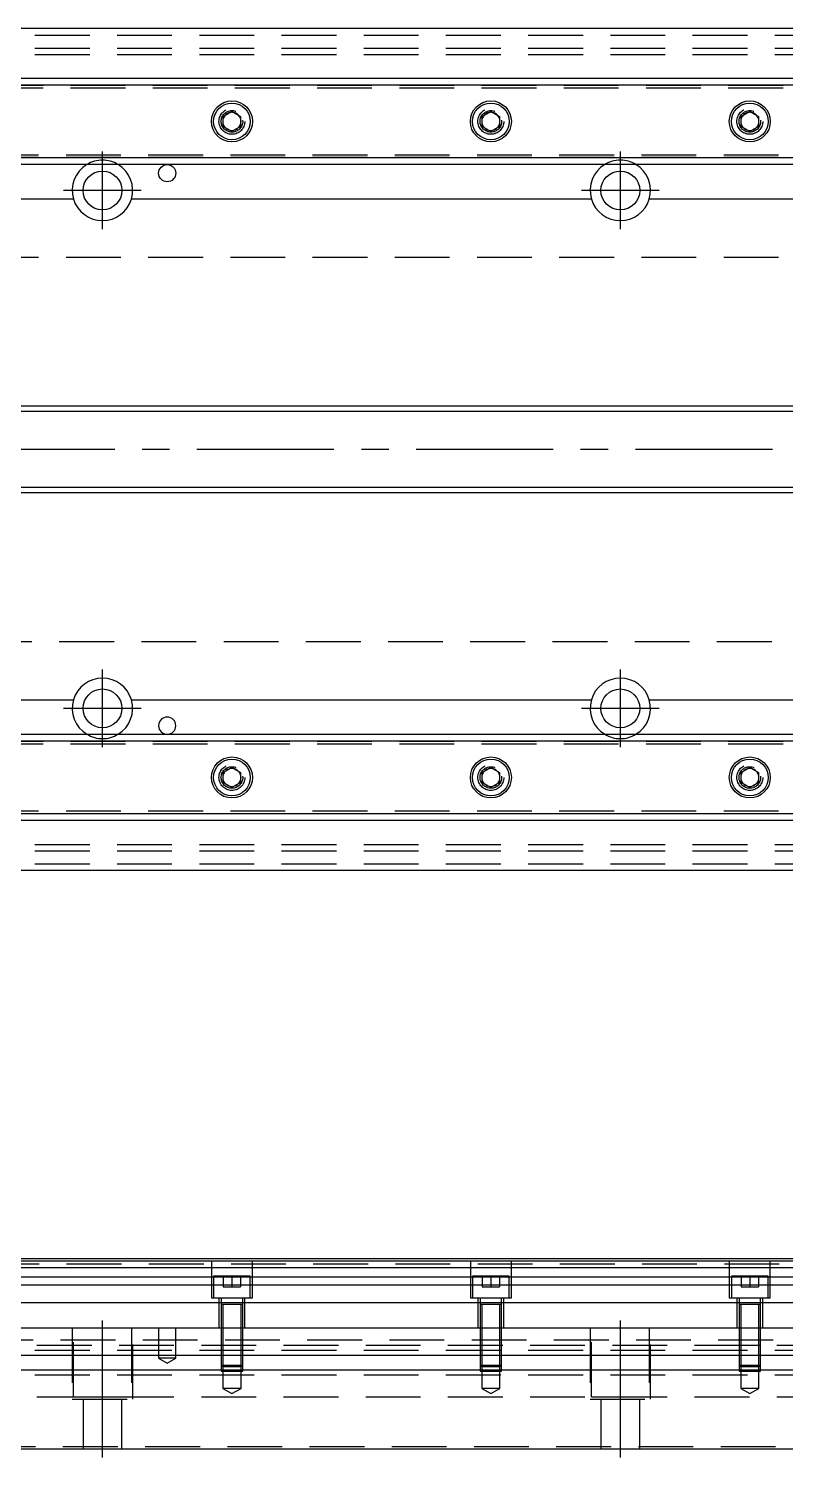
# Model space of a CAD drawing. Extents: x -20 to 1041, y -289 to 102.
# Drawn here: x 512.9 to 688.3, y -233.5 to 97.5 of the extents above; entities that cross this region are included whole.
import ezdxf

# ---------------------------------------------------------------- set-up
doc = ezdxf.new("R2010")
doc.units = 0
doc.linetypes.add('CENTER', pattern=[50.8, 31.75, -6.35, 6.35, -6.35])
doc.linetypes.add('DASHED', pattern=[19.05, 12.7, -6.35])
doc.layers.get('0').update_dxf_attribs({"linetype": 'CONTINUOUS'})
doc.layers.add('CENTER', color=1, linetype='CENTER')

msp = doc.modelspace()

# ---------------------------------------------------------------- linework, layer by layer
at = {"color": 3, "linetype": 'DASHED'}
for p, q in [((0, 96), (820, 96)), ((0, 93), (820, 93)), ((0, 91.5), (820, 91.5)), ((484.5, 84.403994), (820, 84.403994)), ((484.5, 83.8), (820, 83.8)), ((562.483582, 76.286038), (562.5, 76)), ((622.483582, 76.286038), (622.5, 76)), ((682.483582, 76.286038), (682.5, 76)), ((820, 68.2), (484.5, 68.2)), ((820, 67.596006), (484.5, 67.596006)), ((820, 44.5), (5.640312, 44.5)), ((5.640312, -44.5), (820, -44.5)), ((484.5, -67.596006), (820, -67.596006)), ((484.5, -68.2), (820, -68.2)), ((562.483582, -75.713962), (562.5, -76)), ((622.483582, -75.713962), (622.5, -76)), ((682.483582, -75.713962), (682.5, -76)), ((820, -83.8), (484.5, -83.8)), ((820, -84.403994), (484.5, -84.403994)), ((0, -91.5), (820, -91.5)), ((0, -93), (820, -93)), ((0, -96), (820, -96)), ((555.25, -188.03), (555.25, -196.53)), ((564.75, -196.53), (564.75, -188.03)), ((615.25, -188.03), (615.25, -196.53)), ((624.75, -196.53), (624.75, -188.03)), ((675.25, -188.03), (675.25, -196.53)), ((684.75, -196.53), (684.75, -188.03)), ((763, -188.78), (25, -188.78)), ((564.25, -191.53), (555.75, -191.53)), ((555.75, -191.53), (555.75, -196.53)), ((558, -191.53), (558, -194.03)), ((560, -191.53), (560, -194.03)), ((562, -191.53), (562, -194.03)), ((564.25, -196.53), (564.25, -191.53)), ((624.25, -191.53), (615.75, -191.53)), ((615.75, -191.53), (615.75, -196.53)), ((618, -191.53), (618, -194.03)), ((620, -191.53), (620, -194.03)), ((622, -191.53), (622, -194.03)), ((624.25, -196.53), (624.25, -191.53)), ((684.25, -191.53), (675.75, -191.53)), ((675.75, -191.53), (675.75, -196.53)), ((678, -191.53), (678, -194.03)), ((680, -191.53), (680, -194.03)), ((682, -191.53), (682, -194.03)), ((684.25, -196.53), (684.25, -191.53)), ((558, -194.03), (560, -194.03)), ((560, -194.03), (562, -194.03)), ((618, -194.03), (620, -194.03)), ((620, -194.03), (622, -194.03)), ((678, -194.03), (680, -194.03)), ((680, -194.03), (682, -194.03)), ((555.25, -196.53), (564.75, -196.53)), ((557, -196.53), (557, -203.53)), ((557.5, -196.53), (557.5, -198.13)), ((557.5, -198.125), (557.5, -198.13)), ((562.5, -198.13), (557.5, -198.13)), ((557.5, -198.13), (557.5, -198.135)), ((557.5, -198.13), (557.5, -203.52998)), ((557.9, -198.13), (557.9, -203.52998)), ((562.1, -203.52998), (562.1, -198.13)), ((562.5, -198.13), (562.5, -196.53)), ((562.5, -198.13), (562.5, -198.125)), ((562.5, -198.135), (562.5, -198.13)), ((562.5, -203.52998), (562.5, -198.13)), ((563, -203.53), (563, -196.53)), ((615.25, -196.53), (624.75, -196.53)), ((617, -196.53), (617, -203.53)), ((617.5, -196.53), (617.5, -198.13)), ((617.5, -198.125), (617.5, -198.13)), ((622.5, -198.13), (617.5, -198.13)), ((617.5, -198.13), (617.5, -198.135)), ((617.5, -198.13), (617.5, -203.52998)), ((617.9, -198.13), (617.9, -203.52998)), ((622.1, -203.52998), (622.1, -198.13)), ((622.5, -198.13), (622.5, -196.53)), ((622.5, -198.13), (622.5, -198.125)), ((622.5, -198.135), (622.5, -198.13)), ((622.5, -203.52998), (622.5, -198.13)), ((623, -203.53), (623, -196.53)), ((675.25, -196.53), (684.75, -196.53)), ((677, -196.53), (677, -203.53)), ((677.5, -196.53), (677.5, -198.13)), ((677.5, -198.125), (677.5, -198.13)), ((682.5, -198.13), (677.5, -198.13)), ((677.5, -198.13), (677.5, -198.135)), ((677.5, -198.13), (677.5, -203.52998)), ((677.9, -198.13), (677.9, -203.52998)), ((682.1, -203.52998), (682.1, -198.13)), ((682.5, -198.13), (682.5, -196.53)), ((682.5, -198.13), (682.5, -198.125)), ((682.5, -198.135), (682.5, -198.13)), ((682.5, -203.52998), (682.5, -198.13)), ((683, -203.53), (683, -196.53)), ((523, -203.53), (523, -220.03)), ((523.291796, -219.53), (523.291796, -203.53)), ((536.708204, -203.53), (536.708204, -219.53)), ((537, -220.03), (537, -203.53)), ((543, -203.53), (543, -210.53)), ((547, -210.53), (547, -203.53)), ((557.5, -203.53), (557.5, -209.83)), ((557.500006, -203.53), (557.500006, -209.83)), ((557.9, -203.53), (557.9, -209.83)), ((562.1, -209.83), (562.1, -203.53)), ((562.499994, -209.83), (562.499994, -203.53)), ((562.5, -209.83), (562.5, -203.53)), ((617.5, -203.53), (617.5, -209.83)), ((617.500006, -203.53), (617.500006, -209.83)), ((617.9, -203.53), (617.9, -209.83)), ((622.1, -209.83), (622.1, -203.53)), ((622.499994, -209.83), (622.499994, -203.53)), ((622.5, -209.83), (622.5, -203.53)), ((643, -203.53), (643, -220.03)), ((643.291796, -219.53), (643.291796, -203.53)), ((656.708204, -203.53), (656.708204, -219.53)), ((657, -220.03), (657, -203.53)), ((677.5, -203.53), (677.5, -209.83)), ((677.500006, -203.53), (677.500006, -209.83)), ((677.9, -203.53), (677.9, -209.83)), ((682.1, -209.83), (682.1, -203.53)), ((682.499994, -209.83), (682.499994, -203.53)), ((682.5, -209.83), (682.5, -203.53)), ((25, -206.28), (763, -206.28)), ((476.708204, -207.53), (763.005, -207.53)), ((557.5, -207.53), (557.9, -207.53)), ((557.9, -207.53), (562.1, -207.53)), ((562.1, -207.53), (562.5, -207.53)), ((617.5, -207.53), (617.9, -207.53)), ((617.9, -207.53), (622.1, -207.53)), ((622.1, -207.53), (622.5, -207.53)), ((677.5, -207.53), (677.9, -207.53)), ((677.9, -207.53), (682.1, -207.53)), ((682.1, -207.53), (682.5, -207.53)), ((0, -208.68), (820, -208.68)), ((547, -210.53), (543, -210.53)), ((543, -210.53), (545, -211.6847)), ((545, -211.6847), (547, -210.53)), ((557.5, -209.83), (557.5, -212.13)), ((557.500006, -209.83), (557.500006, -212.130006)), ((557.9, -209.83), (557.9, -212.53)), ((562.1, -212.53), (562.1, -209.83)), ((562.499994, -212.130006), (562.499994, -209.83)), ((562.5, -212.13), (562.5, -209.83)), ((617.5, -209.83), (617.5, -212.13)), ((617.500006, -209.83), (617.500006, -212.130006)), ((617.9, -209.83), (617.9, -212.53)), ((622.1, -212.53), (622.1, -209.83)), ((622.499994, -212.130006), (622.499994, -209.83)), ((622.5, -212.13), (622.5, -209.83)), ((677.5, -209.83), (677.5, -212.13)), ((677.500006, -209.83), (677.500006, -212.130006)), ((677.9, -209.83), (677.9, -212.53)), ((682.1, -212.53), (682.1, -209.83)), ((682.499994, -212.130006), (682.499994, -209.83)), ((682.5, -212.13), (682.5, -209.83)), ((0, -214.38), (820, -214.38)), ((557.5, -212.13), (562.5, -212.13)), ((557.5, -212.13), (557.9, -212.53)), ((557.500006, -212.13002), (557.500006, -213.23)), ((557.500006, -213.23), (557.500006, -213.53)), ((557.500006, -213.53), (562.499994, -213.53)), ((562.1, -212.53), (557.9, -212.53)), ((557.9, -212.53002), (557.9, -213.53)), ((557.9, -213.53), (557.9, -217.53)), ((562.1, -212.53), (562.5, -212.13)), ((562.1, -213.53), (562.1, -212.53002)), ((562.1, -217.53), (562.1, -213.53)), ((562.499994, -213.23), (562.499994, -212.13002)), ((562.499994, -213.53), (562.499994, -213.23)), ((617.5, -212.13), (622.5, -212.13)), ((617.5, -212.13), (617.9, -212.53)), ((617.500006, -212.13002), (617.500006, -213.23)), ((617.500006, -213.23), (617.500006, -213.53)), ((617.500006, -213.53), (622.499994, -213.53)), ((622.1, -212.53), (617.9, -212.53)), ((617.9, -212.53002), (617.9, -213.53)), ((617.9, -213.53), (617.9, -217.53)), ((622.1, -212.53), (622.5, -212.13)), ((622.1, -213.53), (622.1, -212.53002)), ((622.1, -217.53), (622.1, -213.53)), ((622.499994, -213.23), (622.499994, -212.13002)), ((622.499994, -213.53), (622.499994, -213.23)), ((677.5, -212.13), (682.5, -212.13)), ((677.5, -212.13), (677.9, -212.53)), ((677.500006, -212.13002), (677.500006, -213.23)), ((677.500006, -213.23), (677.500006, -213.53)), ((677.500006, -213.53), (682.499994, -213.53)), ((682.1, -212.53), (677.9, -212.53)), ((677.9, -212.53002), (677.9, -213.53)), ((677.9, -213.53), (677.9, -217.53)), ((682.1, -212.53), (682.5, -212.13)), ((682.1, -213.53), (682.1, -212.53002)), ((682.1, -217.53), (682.1, -213.53)), ((682.499994, -213.23), (682.499994, -212.13002)), ((682.499994, -213.53), (682.499994, -213.23)), ((562.1, -217.53), (557.9, -217.53)), ((557.9, -217.53), (560, -218.742436)), ((560, -218.742436), (562.1, -217.53)), ((622.1, -217.53), (617.9, -217.53)), ((617.9, -217.53), (620, -218.742436)), ((620, -218.742436), (622.1, -217.53)), ((682.1, -217.53), (677.9, -217.53)), ((677.9, -217.53), (680, -218.742436)), ((680, -218.742436), (682.1, -217.53)), ((476.708204, -219.53), (763.291796, -219.53)), ((523, -220.03), (537, -220.03)), ((523.291796, -219.53), (536.708204, -219.53)), ((525.5, -220.03), (525.5, -231.53)), ((534.5, -231.53), (534.5, -220.03)), ((643, -220.03), (657, -220.03)), ((643.291796, -219.53), (656.708204, -219.53)), ((645.5, -220.03), (645.5, -231.53)), ((654.5, -231.53), (654.5, -220.03)), ((6.499992, -231.03), (820, -231.03))]:
    msp.add_line(p, q, dxfattribs=at)
at = {"color": 7, "linetype": 'CONTINUOUS'}
for p, q in [((820, 97.5), (485, 97.5)), ((485, 86), (820, 86)), ((485, 84.460392), (820, 84.460392)), ((558, 77.1547), (560, 78.309402)), ((558, 74.8453), (558, 77.1547)), ((560, 78.309402), (562, 77.1547)), ((562, 77.1547), (562, 74.8453)), ((618, 77.1547), (620, 78.309402)), ((618, 74.8453), (618, 77.1547)), ((620, 78.309402), (622, 77.1547)), ((622, 77.1547), (622, 74.8453)), ((678, 77.1547), (680, 78.309402)), ((678, 74.8453), (678, 77.1547)), ((680, 78.309402), (682, 77.1547)), ((682, 77.1547), (682, 74.8453)), ((560, 73.690598), (558, 74.8453)), ((562, 74.8453), (560, 73.690598)), ((620, 73.690598), (618, 74.8453)), ((622, 74.8453), (620, 73.690598)), ((680, 73.690598), (678, 74.8453)), ((682, 74.8453), (680, 73.690598)), ((820, 67.539608), (485, 67.539608)), ((820, 66), (485, 66)), ((523.291796, 58), (485, 58)), ((643.291796, 58), (536.708204, 58)), ((763.291796, 58), (656.708204, 58)), ((763, 10), (485, 10)), ((485, -10), (763, -10)), ((485, -58), (523.291796, -58)), ((536.708204, -58), (643.291796, -58)), ((656.708204, -58), (763.291796, -58)), ((485, -66), (820, -66)), ((485, -67.539608), (820, -67.539608)), ((558, -74.8453), (560, -73.690598)), ((558, -77.1547), (558, -74.8453)), ((560, -73.690598), (562, -74.8453)), ((562, -74.8453), (562, -77.1547)), ((618, -74.8453), (620, -73.690598)), ((618, -77.1547), (618, -74.8453)), ((620, -73.690598), (622, -74.8453)), ((622, -74.8453), (622, -77.1547)), ((678, -74.8453), (680, -73.690598)), ((678, -77.1547), (678, -74.8453)), ((680, -73.690598), (682, -74.8453)), ((682, -74.8453), (682, -77.1547)), ((560, -78.309402), (558, -77.1547)), ((562, -77.1547), (560, -78.309402)), ((620, -78.309402), (618, -77.1547)), ((622, -77.1547), (620, -78.309402)), ((680, -78.309402), (678, -77.1547)), ((682, -77.1547), (680, -78.309402)), ((820, -84.460392), (485, -84.460392)), ((820, -86), (485, -86)), ((485, -97.5), (820, -97.5)), ((763, -187.53), (484.5, -187.53)), ((820, -188.03), (484.5, -188.03)), ((820, -189.569608), (484.5, -189.569608)), ((484.5, -191.690392), (820, -191.690392)), ((820, -193.600532), (484.5, -193.600532)), ((820, -197.711934), (484.5, -197.711934)), ((0, -203.53), (820, -203.53)), ((0, -209.83), (820, -209.83)), ((0, -213.23), (820, -213.23)), ((0, -231.53), (820, -231.53))]:
    msp.add_line(p, q, dxfattribs=at)
at = {"color": 3, "linetype": 'CONTINUOUS'}
for p, q in [((763, 8.75), (485, 8.75)), ((485, -8.75), (763, -8.75))]:
    msp.add_line(p, q, dxfattribs=at)
at = {"color": 7, "linetype": 'CONTINUOUS'}
for centre, radius in [((560, 76), 4.75), ((560, 76), 4.25), ((620, 76), 4.75), ((620, 76), 4.25), ((680, 76), 4.75), ((680, 76), 4.25), ((530, 60), 4.5), ((545, 64), 2), ((650, 60), 4.5), ((530, -60), 4.5), ((650, -60), 4.5), ((560, -76), 4.75), ((560, -76), 4.25), ((620, -76), 4.75), ((620, -76), 4.25), ((680, -76), 4.75), ((680, -76), 4.25)]:
    msp.add_circle(centre, radius, dxfattribs=at)
at = {"color": 3, "linetype": 'DASHED'}
for centre, radius in [((560, 76), 3), ((560, 76), 2.5), ((620, 76), 3), ((620, 76), 2.5), ((680, 76), 3), ((680, 76), 2.5), ((560, -76), 3), ((560, -76), 2.5), ((620, -76), 3), ((620, -76), 2.5), ((680, -76), 3), ((680, -76), 2.5)]:
    msp.add_circle(centre, radius, dxfattribs=at)
at = {"color": 7, "linetype": 'CONTINUOUS'}
for centre, radius, start, end in [((560, 76), 2.1, 162.24721, 180), ((560, 76), 2.1, 137.75279, 162.24721), ((560, 76), 2.1, 102.24721, 137.75279), ((560, 76), 2.1, 77.75279, 102.24721), ((560, 76), 2.1, 42.24721, 77.75279), ((560, 76), 2.1, 17.75279, 42.24721), ((560, 76), 2.1, 342.24721, 17.75279), ((620, 76), 2.1, 162.24721, 180), ((620, 76), 2.1, 137.75279, 162.24721), ((620, 76), 2.1, 102.24721, 137.75279), ((620, 76), 2.1, 77.75279, 102.24721), ((620, 76), 2.1, 42.24721, 77.75279), ((620, 76), 2.1, 17.75279, 42.24721), ((620, 76), 2.1, 342.24721, 17.75279), ((680, 76), 2.1, 162.24721, 180), ((680, 76), 2.1, 137.75279, 162.24721), ((680, 76), 2.1, 102.24721, 137.75279), ((680, 76), 2.1, 77.75279, 102.24721), ((680, 76), 2.1, 42.24721, 77.75279), ((680, 76), 2.1, 17.75279, 42.24721), ((680, 76), 2.1, 342.24721, 17.75279), ((560, 76), 2.1, 180, 197.75279), ((560, 76), 2.1, 197.75279, 222.24721), ((560, 76), 2.1, 222.24721, 257.75279), ((560, 76), 2.1, 257.75279, 282.24721), ((560, 76), 2.1, 282.24721, 317.75279), ((560, 76), 2.1, 317.75279, 342.24721), ((620, 76), 2.1, 180, 197.75279), ((620, 76), 2.1, 197.75279, 222.24721), ((620, 76), 2.1, 222.24721, 257.75279), ((620, 76), 2.1, 257.75279, 282.24721), ((620, 76), 2.1, 282.24721, 317.75279), ((620, 76), 2.1, 317.75279, 342.24721), ((680, 76), 2.1, 180, 197.75279), ((680, 76), 2.1, 197.75279, 222.24721), ((680, 76), 2.1, 222.24721, 257.75279), ((680, 76), 2.1, 257.75279, 282.24721), ((680, 76), 2.1, 282.24721, 317.75279), ((680, 76), 2.1, 317.75279, 342.24721), ((530, 60), 7, 121.002719, 196.60155), ((530, 60), 7, 343.39845, 58.997281), ((650, 60), 7, 121.002719, 196.60155), ((650, 60), 7, 343.39845, 58.997281), ((530, 60), 7, 196.60155, 343.39845), ((650, 60), 7, 196.60155, 343.39845), ((530, -60), 7, 16.60155, 163.39845), ((650, -60), 7, 16.60155, 163.39845), ((530, -60), 7, 163.39845, 238.997281), ((530, -60), 7, 301.002719, 16.60155), ((650, -60), 7, 163.39845, 238.997281), ((650, -60), 7, 301.002719, 16.60155), ((545, -64), 2, 90, 270), ((545, -64), 2, 270, 90), ((560, -76), 2.1, 162.24721, 180), ((560, -76), 2.1, 180, 197.75279), ((560, -76), 2.1, 137.75279, 162.24721), ((560, -76), 2.1, 102.24721, 137.75279), ((560, -76), 2.1, 77.75279, 102.24721), ((560, -76), 2.1, 42.24721, 77.75279), ((560, -76), 2.1, 17.75279, 42.24721), ((560, -76), 2.1, 342.24721, 17.75279), ((620, -76), 2.1, 162.24721, 180), ((620, -76), 2.1, 180, 197.75279), ((620, -76), 2.1, 137.75279, 162.24721), ((620, -76), 2.1, 102.24721, 137.75279), ((620, -76), 2.1, 77.75279, 102.24721), ((620, -76), 2.1, 42.24721, 77.75279), ((620, -76), 2.1, 17.75279, 42.24721), ((620, -76), 2.1, 342.24721, 17.75279), ((680, -76), 2.1, 162.24721, 180), ((680, -76), 2.1, 180, 197.75279), ((680, -76), 2.1, 137.75279, 162.24721), ((680, -76), 2.1, 102.24721, 137.75279), ((680, -76), 2.1, 77.75279, 102.24721), ((680, -76), 2.1, 42.24721, 77.75279), ((680, -76), 2.1, 17.75279, 42.24721), ((680, -76), 2.1, 342.24721, 17.75279), ((560, -76), 2.1, 197.75279, 222.24721), ((560, -76), 2.1, 222.24721, 257.75279), ((560, -76), 2.1, 257.75279, 282.24721), ((560, -76), 2.1, 282.24721, 317.75279), ((560, -76), 2.1, 317.75279, 342.24721), ((620, -76), 2.1, 197.75279, 222.24721), ((620, -76), 2.1, 222.24721, 257.75279), ((620, -76), 2.1, 257.75279, 282.24721), ((620, -76), 2.1, 282.24721, 317.75279), ((620, -76), 2.1, 317.75279, 342.24721), ((680, -76), 2.1, 197.75279, 222.24721), ((680, -76), 2.1, 222.24721, 257.75279), ((680, -76), 2.1, 257.75279, 282.24721), ((680, -76), 2.1, 282.24721, 317.75279), ((680, -76), 2.1, 317.75279, 342.24721)]:
    msp.add_arc(centre, radius, start, end, dxfattribs=at)
at = {"color": 3, "linetype": 'DASHED'}
for centre, start, end in [((530, 60), 58.997281, 121.002719), ((650, 60), 58.997281, 121.002719), ((530, -60), 238.997281, 301.002719), ((650, -60), 238.997281, 301.002719)]:
    msp.add_arc(centre, 7, start, end, dxfattribs=at)
at = {"layer": 'CENTER', "color": 1, "linetype": 'CENTER'}
for p, q in [((530, 51), (530, 69)), ((650, 51), (650, 69)), ((539, 60), (521, 60)), ((659, 60), (641, 60)), ((888.445, 0), (-20, 0)), ((530, -69), (530, -51)), ((650, -69), (650, -51)), ((539, -60), (521, -60)), ((659, -60), (641, -60)), ((530, -233.53), (530, -201.53)), ((650, -233.53), (650, -201.53))]:
    msp.add_line(p, q, dxfattribs=at)

doc.saveas('drawing.dxf')
